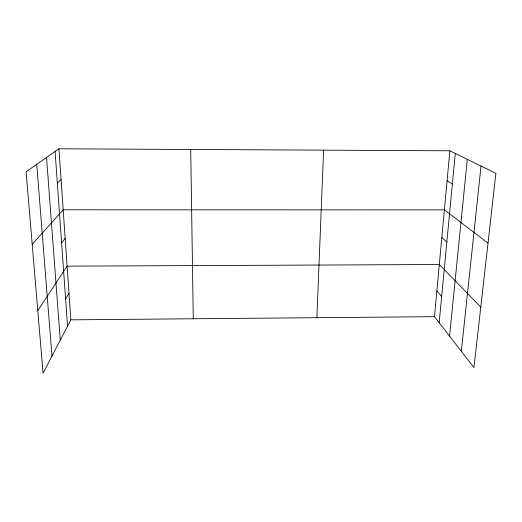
<?xml version="1.0" encoding="UTF-8"?>
<svg xmlns="http://www.w3.org/2000/svg" width="522" height="522" viewBox="0 0 522 522"><rect width="100%" height="100%" fill="white"/><g stroke="black" fill="none" stroke-linecap="round" stroke-linejoin="round"><path stroke-width="0.78" d="M316.874 317.696L323.62 150.147M449.86 150.799L495.9 173.317L473.956 367.599L434.48 316.671L449.86 150.799L58.921 148.79L26.1 171.784L43.052 373.21L70.848 319.842L58.921 148.79M439.172 322.726L455.275 153.442M449.559 336.122L467.301 159.327M461.331 351.306L481.036 166.048M65.622 299.106L68.995 293.312M37.786 310.61L67.103 266.148L439.315 264.517L480.795 307.086M61.616 242.978L65.159 238.319M32.201 244.316L63.175 209.805L444.385 209.883L488.018 243.128M57.342 183.078L61.074 179.692M70.848 319.842L434.48 316.671M447.086 180.71L452.365 184.012M441.821 237.523L446.852 242.019M436.868 290.891L441.671 296.457M36.742 164.326L51.978 356.076M46.536 157.461L60.265 340.161M55.084 151.478L67.553 326.159M190.726 149.468L193.264 318.772"/></g></svg>
